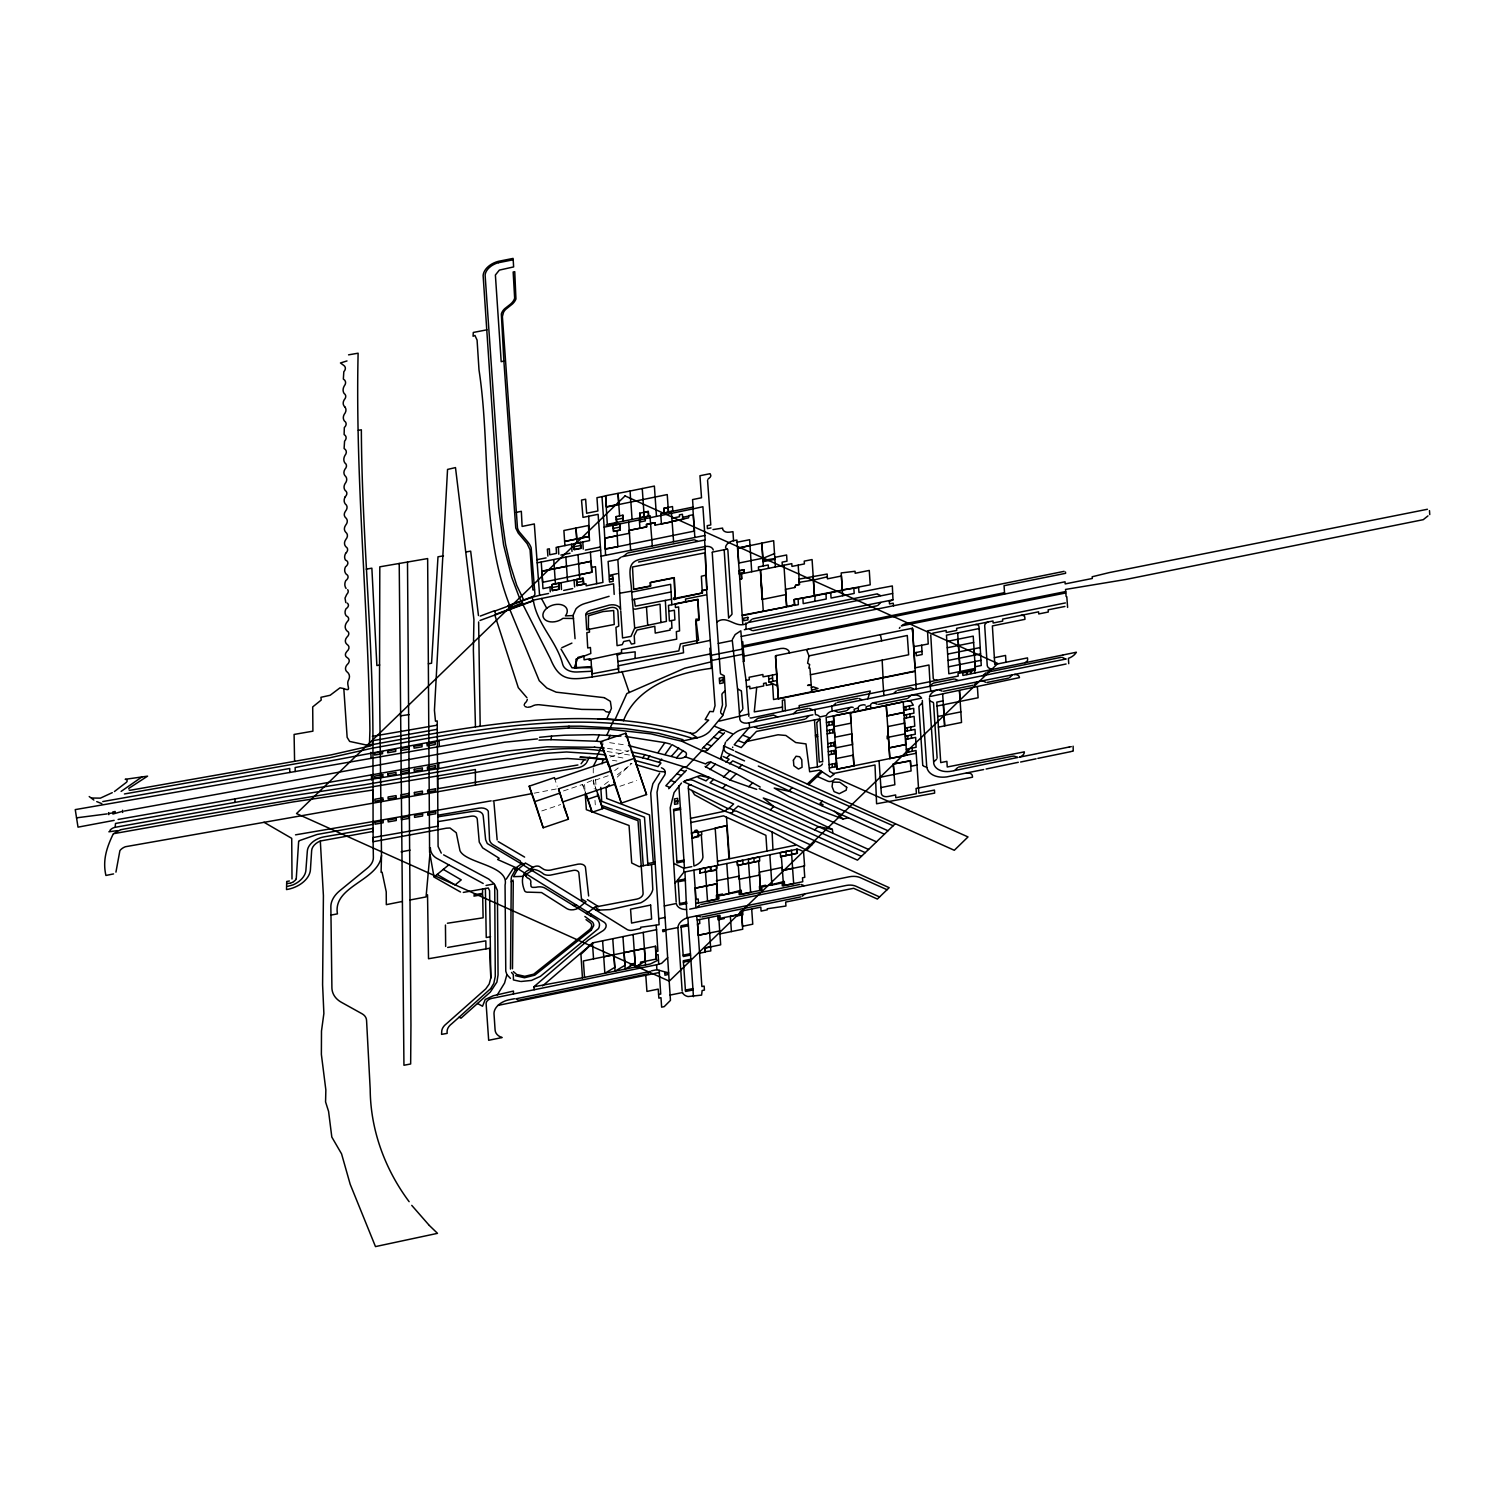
<?xml version="1.0" encoding="UTF-8"?>
<svg xmlns="http://www.w3.org/2000/svg" width="1505" height="1505" viewBox="0 0 1505 1505"><rect width="100%" height="100%" fill="white"/><g stroke="black" fill="none" stroke-linecap="round" stroke-linejoin="round"><path stroke-width="0.75" stroke-dasharray="5 3.75" d="M593.252 772.93L593.29 766.308M617.276 777.107L631.517 763.637M604.464 784.557L610.014 780.343M617.407 774.736L628.469 766.308M614.68 770.616L618.198 767.945M591.766 780.587L584.523 783.616L585.125 792.288M610.127 757.015L629.034 750.581M563.453 790.953L582.586 784.444L586.085 794.019M595.152 780.173L609.487 775.301M541.762 810.95L560.669 804.535M619.909 786.287L636.709 780.568M534.162 793.173L557.057 788.827M607.493 748.38L628.281 751.296M609.638 742.68L626.644 745.182M607.249 751.522L630.689 755.209M612.441 760.326L616.9 760.984M609.393 755.529L623.954 758.163M630.275 763.374L632.025 763.75M596.62 790.445L593.102 780.869L596.601 791.781M582.586 784.444L585.37 793.173M554.404 777.615L557.207 786.344M595.585 779.496L596.036 786.118M593.591 779.835L594.212 788.921M594.983 800.303L595.303 804.855"/><path stroke-width="1.5" d="M330.761 915.134L337.44 913.855C332.567 885.899 378.79 880.914 381.499 855.461L379.505 685.96L379.806 566.821L427.646 558.562L429.602 852.15L433.948 876.568M115.941 872.129L119.892 850.664A9.801 6.528 -17.7 0 1 125.404 846.732L475.392 785.121L475.411 769.507C357.381 789.937 238.9 807.489 121.134 829.631M463.314 892.427L488.297 888.006L489.577 890.678L490.799 978.024L489.181 984.063L485.795 988.86L444.671 1025.319A13.714 9.143 -17.7 0 0 441.699 1031.866L441.567 1034.368L447.136 1033.389L447.098 1031.264A13.094 8.729 -17.7 0 1 451.857 1023.663L459.1 1017.211L461 1018.189L490.329 992.058L496.895 982.107L498.061 974.995L497.384 890.414L494.712 884.507L495.277 976.35L493.791 983.442L490.724 988.503M633.699 589.226L650.555 585.934L650.329 582.623L674.221 577.939L674.974 596.977L673.638 599.291L702.327 592.97L702.289 590.562L706.767 589.772L705.017 546.541A8.39 5.587 -17.7 0 1 713.276 550.04M399.22 563.472L403.942 1065.258L410.658 1063.979L410.94 1025.018L407.498 562.042M604.107 697.643L556.154 692.168L546.861 688.048L539.241 680.712L508.239 605.65L532.826 596.582A3.725 2.483 -17.7 0 0 534.877 594.287A3.424 2.295 -17.7 0 0 534.915 593.854L531.171 547.82A41.651 27.767 -17.7 0 0 527.86 542.007L520.636 533.466A26.319 17.552 -17.7 0 1 517.475 527.86L502.388 316.558L503.517 312.344A12.774 8.522 -17.7 0 1 505.812 309.296L512.509 303.935A16.781 11.193 -17.7 0 0 515.933 298.987L514.748 271.69L513.167 272.01L514.654 298.159A15.069 10.046 -17.7 0 1 513.412 300.849A15.276 10.178 -17.7 0 1 510.214 304.367L504.627 308.751A14.523 9.67 -17.7 0 0 501.334 314.018L503.874 361.049L501.184 361.689L495.39 275.02L499.34 270.11L513.638 266.912L513.092 258.409L498.155 261.381A18.041 12.021 -17.7 0 0 483.124 275.528L498.682 507.862L503.573 544.885L511.662 577.186L519.244 597.297L550.36 658.644C559.239 680.429 568.946 680.505 592.236 676.93L591.521 667.562L576.434 667.806L575.926 659.228L590.807 653.49L590.43 647.489L587.74 647.978L586.837 632.664L589.509 632.119L589.339 629.278L586.705 629.805L585.802 614.341A5.625 3.744 -17.7 0 1 590.355 610.428L609.243 605.123A11.156 7.431 -17.7 0 1 620.606 609.525L619.477 588.361M731.091 916.244L740.554 914.193L740.328 911.296L760.796 907.12L761.079 911.089M796.841 849.272L796.822 853.354L780.587 856.684L780.305 852.639L797.086 849.215L799.964 849.911L803.557 851.68L804.592 865.939L782.431 870.454L783.484 885.655L782.318 885.899L782.111 882.946L771.933 885.034M108.755 814.638L108.623 812.587M510.477 969.107L511.267 881.874A26.093 17.402 -17.7 0 1 511.625 876.568L515.594 869.401M512.49 968.75L513.261 881.46M109.884 830.44L111.031 829.255A6.566 4.383 -17.7 0 1 115.17 827.317L115.509 823.461L318.176 787.755L438.67 768.566L438.745 762.828M292.008 878.976L291.725 838.341L263.977 822.257M746.969 741.438L778.01 734.779L785.873 735.475L795.712 742.529L805.984 743.903L809.652 771.764L819.604 770.109L830.233 777.088L834.146 774.172L829.895 771.463M129.185 790.087A1.938 1.298 -17.7 0 0 130.596 790.2L294.585 761.323L294.096 734.44L312.908 731.167L312.701 706.917L321.223 700.051L320.941 697.304L330.141 695.272L339.998 687.823L343.817 688.594L347.147 737.356L349.649 741.438L367.295 745.22L372.45 744.599C475.674 725.824 586.724 703.155 690.475 733.161A4.703 3.142 -17.7 0 0 696.664 731.675L708.667 720.143L705.149 719.559L709.833 711.432L713.276 711.696L715.044 705.676L706.541 589.772L702.289 590.562L702.402 592.97L677.175 597.88L674.372 599.611L673.375 598.689L674.974 596.977L674.296 577.619L652.982 581.833L650.329 582.623L650.574 586.198L633.699 589.471L632.514 566.971L705.224 552.805L705.977 572.333M370.813 744.843L370.757 745.859L331.345 754.833L294.585 761.323M705.187 867.934L707.557 901.119L717.64 899.049L716.568 883.849L695.272 888.176L695.874 907.91L689.704 909.17M756.714 687.352L754.268 711.884L782.468 707.124M725.542 547.387A8.202 5.474 -17.7 0 1 733.537 540.746L736.923 540.069L739.444 574.27L744.317 573.236L744.072 569.812L739.218 570.752L742.736 623.597M621.998 556.756L705.187 539.938L702.91 506.734L692.921 508.916L693.297 514.729L688.876 515.613L688.519 517.852L672.114 521.464L673.6 541.725M524.229 705.318L524.398 704.19M732.352 639.531L735.155 634.564L740.817 630.783L743.32 661.485M539.035 740.14L550.943 739.651L551.545 736.114L564.827 735.211L593.516 734.685L620.869 736.077M409.134 1201.686C384.96 1169.291 370.418 1129.935 370.192 1089.131L366.58 1020.691A16.386 10.93 -17.7 0 0 361.953 1013.712L341.485 1002.349A34.822 23.215 -17.7 0 1 331.909 988.202L330.855 906.367A28.67 19.114 -17.7 0 1 339.867 890.659L367.577 867.99A18.436 12.285 -17.7 0 0 373.372 857.681L373.108 841.728L446.439 828.183L449.995 827.995L456.278 832.754L459.966 850.682C465.854 863.588 509.687 865.281 505.059 885.034L505.774 971.177L506.903 974.6L504.551 983.066L497.346 994.805M358.359 430.298L361.351 429.79C361.84 530.663 372.337 631.197 372.92 732.051L373.108 841.728L373.089 837.533L437.936 826.17L437.917 821.636L471.328 816.162A6.152 4.101 -17.7 0 1 477.254 819.115L479.248 842.085L482.654 847.879L499.133 858.245L497.628 859.505L516.441 867.877L591.164 914.212L591.183 916.432L578.07 908.305A9.613 6.396 -17.7 0 1 566.934 908.663L541.555 892.559L528.575 892.164A4.459 2.972 -17.7 0 1 524.361 890.038C517.457 872.467 530.324 863.099 543.719 874.123A9.914 6.603 -17.7 0 0 550.567 875.101L573.273 870.398A5.644 3.763 -17.7 0 1 578.823 872.637L581.701 901.232L627.096 929.507A7.694 5.136 -17.7 0 0 633.492 930.034L640.641 928.529L640.603 927.268L659.115 924.71L650.724 793.003L652.869 783.729L659.641 773.269M720.989 757.241L725.561 742.116M602.075 763.769L603.11 759.592L605.763 759.348L589.452 757.41M635.091 658.061L635.166 651.834L621.452 653.49L617.257 655.183L618.574 668.784L591.804 673.864L591.108 660.131L588.737 659.811L621.546 652.737L621.509 649.614L676.704 639.155L676.347 631.63L679.564 630.915L678.605 606.948L675.425 607.512L675.275 603.825L698.057 599.291L698.753 619.157L695.893 619.157L698.565 640.283L680.448 643.877L678.793 650.894L617.84 661.523M568.457 728.063L568.984 726.2L580.742 726.181L625.572 728.646L658.099 733.198L683.063 739.689L681.746 741.213L650.781 733.857L606.346 728.89L568.664 728.063L531.133 730.659L75.25 809.615L78.015 827.148L114.173 820.357M296.259 878.657L298.648 841.408A2.107 1.411 -17.7 0 1 299.119 840.881L299.232 840.806M790.99 791.686L774.21 788.037L789.184 796.691L819.19 810.029L843.026 819.04L848.406 817.798L789.09 790.859M581.701 901.232L521.407 863.926L520.241 860.916L492.455 844.361A15.332 10.215 -17.7 0 1 489.464 837.89L488.278 811.157A10.065 6.716 -17.7 0 0 479.079 808.147L437.861 815.221M770.409 885.335L771.914 884.789L769.826 854.765M526.712 701.142L527.333 699.468M722.757 715.477L726.087 705.732L724.3 676.234M722.682 715.703L709.607 731.468A17.213 11.476 -17.7 0 1 697.398 737.732L681.746 741.213L789.015 790.821L792.326 787.548M623.484 720.782C636.615 685.81 678.793 672.227 712.241 668.239M597.786 719.127L606.722 718.92L611.406 708.441L610.353 701.349L604.333 697.68M606.816 735.155L613.833 719.954M606.722 718.92L615.093 719.465L626.851 693.542L684.643 668.239L710.943 661.899L709.852 648.166M506.263 879.165L513.468 868.159M550.943 739.651L596.394 741.231L599.329 734.835M596.187 758.125L597.824 754.532M115.17 827.317L285.141 796.822L365.264 784.632L543.399 753.516L566.52 751.973L598.068 754.043L602.771 743.903M608.49 738.823L610.165 735.287M720.594 711.79L722.494 704.942L721.911 694.313M832.472 705.958L867.802 698.847L870.266 691.021L799.155 705.563L799.306 707.783L751.503 717.923A2.784 1.862 -17.7 0 1 750.036 717.829M113.12 834.184C106.253 848.406 102.603 860.822 105.914 875.459L113.552 873.916M603.11 759.592L597.128 758.84L593.29 766.308M586.009 759.931L584.185 759.649L581.081 763.769M586.63 762.527L588.982 757.956L597.128 758.84M296.165 878.901L295.751 879.691A2.107 1.411 -17.7 0 1 295.375 880.18L293.663 881.61M524.982 863.55L517.156 870.135L513.544 876.663L523.289 876.361M899.369 628.3L900.009 627.322M658.099 752.425L664.89 742.642L670.327 744.034M665.041 754.457L671.945 744.599L685.659 752.293A5.644 3.763 -17.7 0 1 685.208 756.789L705.695 763.957A4.289 2.86 -17.7 0 1 710.83 762.076L736.359 773.777L760.194 787.04M632.683 755.642L642.729 757.824L644.93 754.701L685.753 767.4A3.085 2.069 -17.7 0 0 681.765 768.397L665.831 785.779L669.875 787.435L686.393 770.334M822.708 761.869L819.999 718.844L756.469 731.411L741.213 747.552L734.195 744.768L748.982 727.837L744.712 728.702A17.42 11.607 -17.7 0 0 733.368 734.195L714.593 726.257M642.729 757.824L647.451 759.028L649.859 755.924M647.451 759.028L658.908 762.32L661.654 759.047M490.574 988.691L459.1 1017.211M676.197 902.041L674.955 883.341L683.947 872.129L710.755 866.805L711.018 870.718L699.9 873.088L699.618 869.062L791.498 850.344L791.799 854.37M719.428 721.083L748.7 714.066M681.483 783.033L674.071 792.589L670.233 807.752L674.955 883.341M671.38 756.319L678.736 748.041M742.473 709.72L739.802 712.58M524.775 703.437L526.374 701.669M668.69 788.733L669.875 787.435M628.45 745.502L676.46 757.805L683.214 750.525M702.816 750.694A3.16 2.107 -17.7 0 0 707.369 750.111L723.999 733.33A3.104 2.069 -17.7 0 0 724.469 732.634M685.979 767.475L701.819 750.732M702.233 748.888A3.16 2.107 -17.7 0 1 702.891 747.91L719.428 731.355A3.104 2.069 -17.7 0 1 723.454 730.452L723.755 730.132M744.674 743.169L749.735 737.92M817.14 722.024L819.698 719.371M749.039 622.129L751.691 619.42M878.055 605.255L880.707 602.583M725.824 784.914L713.596 779.421L710.059 782.75L722.494 788.281L725.824 784.914L818.193 826.584L832.359 829.387L832.848 833.243L868.573 849.46M726.558 740.987L732.502 735.004M770.315 809.878L773.739 806.473L763.298 798.026L777.107 802.598L832.359 829.387M713.596 779.421L709.457 777.521L706.052 780.907L698.207 777.521M815.503 841.032L806.605 850.25L772.103 831.926L730.602 813.396C738.165 810.744 727.047 805.438 725.767 810.969L690.55 818.381L693.937 866.052A12.153 8.108 -17.7 0 0 702.948 857.116L701.311 834.729L691.961 838.116L691.51 832.923L698.188 831.494L698.602 836.705L691.98 838.097M955.148 770.052L957.613 767.606M729.022 617.313L731.618 614.755M705.093 766.478L729.944 779.985L736.302 773.739M723.435 777.05L729.85 770.786M709.89 769.582L715.439 764.183M729.944 779.985L748.738 786.664L752.65 782.845M821.956 805.664L823.047 804.629L820.093 803.331L822.407 801.111M591.296 930.109L593.685 925.669A9.914 6.603 -17.7 0 0 590.562 920.721L584.881 916.47M511.267 881.874L513.149 880.049M722.287 693.504L724.921 690.945M842.687 595.735L841.182 572.935L855.047 571.279L855.179 573.273L869.269 570.433L870.21 584.805L815.146 595.359L814.751 601.323M656.124 925.33L656.556 929.657L592.857 942.826L580.93 954.339L582.435 977.817L533.899 986.772L534.2 989.744M807.282 784.011L821.034 771.049M735.324 751.409L808.655 784.651L822.238 771.839M895.306 823.705L857.474 860.145L738.127 806.059L733.274 810.48M609.28 784.801L606.082 787.886L606.741 798.459L649.483 814.92L653.32 862.497L647.808 863.569L647.978 865.3L655.239 863.832M705.732 766.948L710.83 762.076M726.445 758.012L730.17 754.475L744.542 760.909M729.53 763.863L732.728 760.834L887.988 830.76M805.928 718.638L808.768 715.966M847.221 710.304L849.855 707.82M661.391 767.776A9.82 6.547 -17.7 0 1 663.555 776.749L658.644 784.481L657.027 792.232L667.656 957.632L661.56 963.388L656.594 964.761L491.796 998.398A6.039 4.026 -17.7 0 0 486.115 1003.741L488.673 1040.294L502.181 1037.528A16.329 10.892 -17.7 0 1 495.089 1029.947L493.997 1013.617A16.216 10.817 -17.7 0 1 508.709 999.884L514.465 998.737M974.393 684.606L976.914 682.235M737.751 548.14L773.664 540.709L774.83 558.524L762.96 560.424L762.828 558.374L774.529 553.595M725.956 762.207L729.154 759.216L723.096 756.507M624.029 556.041L626.851 553.407M908.061 698.113L910.77 695.592M919.31 705.732L922.057 703.174M648.091 973.472L650.311 971.402L515.858 998.831L518.134 999.941M738.673 768.02L741.965 764.973M728.834 808.43L733.631 803.99L683.345 781.678M894.026 693.128L896.34 690.983M833.563 705.337L835.952 703.136M697.078 907.402L699.392 905.276M932.554 683.627L930.165 685.829L928.98 665.003L915.021 667.863L912.444 628.243L775.489 655.747L778.367 698.922L915.247 671.343L912.463 628.225M834.523 811.176L843.063 819.021M1009.516 677.645L1012.225 675.162M722.494 788.281L814.638 829.913L818.269 826.602M708.065 479.136L710.379 477.029M379.712 665.003L376.871 665.549L371.867 568.175L366.242 569.153M1062.887 654.995L971.233 673.751L971.045 671.211L975.353 669.875L974.845 661.523M983.122 675.312L985.831 672.904M934.172 761.455L936.562 759.329M1427.982 515.876L1423.26 519.677L1125.627 579.5L1065.54 589.433L1066.123 596.507M793.53 713.577L796.484 711M533.899 986.772L588.493 939.891L603.486 930.391A8.372 5.587 -17.7 0 0 604.295 922.32L591.164 914.212M542.534 985.926L592.857 942.826M802.297 896.152L804.855 893.97M753.986 721.535L757.316 718.732M880.331 634.677L881.704 640.791M434.117 876.945L448.81 864.848M618.668 559.051L620.888 557.283M591.051 930.316L534.783 975.184L524.474 977.761L515.519 975.71M114.436 791.536L126.213 782.468A2.878 1.919 -17.7 0 0 127.078 780.455A2.878 1.919 -17.7 0 0 125.197 779.308L147.584 776.147L129.167 788.15A1.938 1.298 -17.7 0 0 128.734 788.695M586.48 913.686L595.002 907.139L599.423 910.186L596.149 910.262M121.115 791.404L141.922 776.937M942.657 694.012L944.651 725.88L938.424 727.122L940.738 762.584L946.89 761.361L947.247 766.986L1024.378 751.86A6.34 4.233 -17.7 0 1 1019.374 757.166L1037.378 753.591M582.435 977.817L635.392 967.019L645.269 961.168L643.275 932.404M633.116 934.492L635.392 967.019L640.678 964.047L640.547 962.128L645.288 961.168L645.589 964.931M684.135 781.245L699.524 775.752M299.57 840.58L317.085 834.485L372.995 824.364L372.977 821.561L491.138 800.848M292.233 882.438L293.325 881.836M530.926 868.536L533.015 867.388A5.192 3.462 -17.7 0 1 540.483 867.219L543.738 869.344A10.196 6.791 -17.7 0 0 552.824 869.533L578.089 864.152A7.694 5.136 -17.7 0 1 585.596 868.554L588.643 895.983M656.086 954.998L658.118 954.584L658.456 959.927L650.461 963.952L636.483 966.793M112.273 792.665L100.383 798.139L91.805 798.026M490.799 978.024L489.614 948.263L428.511 958.741L427.533 894.741M561.817 647.733L571.919 643.105M531.096 706.673L534.106 705.281M120.701 829.688L113.439 833.714L292.854 801.958L372.77 790.05L372.845 802.654M289.393 880.989L286.721 881.479L286.514 889.568A24.155 16.104 -17.7 0 0 310.425 869.702L311.648 850.588A13.112 8.748 -17.7 0 1 320.32 841.013L373.052 831.437L373.033 828.39L324.196 836.836A17.42 11.607 -17.7 0 0 307.34 850.983L305.891 870.341A20.449 13.639 -17.7 0 1 293.118 884.846L287.681 886.351M522.611 602.734L509.273 608.058L509.743 609.111M811.59 690.099L811.421 687.522L813.227 686.807L818.043 688.5L811.59 690.099L811.797 692.187L915.228 670.985M480.246 616.091L494.317 610.804L495.992 614.604L533.41 600.834C537.21 624.425 556.888 641.525 562.72 664.457A18.436 12.285 -17.7 0 0 576.942 672.001L591.804 671.249M494.468 611.181L531.829 597.335L533.41 600.834M508.239 605.65L509.555 605.161C480.528 530.475 490.893 447.7 479.004 369.929L477.085 340.111L474.94 335.446L473.059 336.255L473.304 332.454L486.924 329.821M495.841 614.228L533.24 600.476M480.02 620.455L495.992 614.604M290.728 883.021L291.782 882.645M596.394 741.231L600.514 741.645L625.817 733.198L646.548 794.546L621.339 803.106L613.626 781.17M558.524 788.865L568.401 819.209L543.192 827.769L529.196 786.193L554.404 777.615L555.025 779.289L607.343 761.511L615.037 784.18L562.701 801.958L558.524 788.865L610.842 771.087M602.715 741.871L600.514 741.645L609.732 766.722L634.941 758.163M529.196 786.193L534.839 801.582L560.048 793.022M586.085 794.019L587.966 799.155L598.501 795.581L602.677 808.674L592.161 812.249L585.37 793.173M346.997 360.937L340.469 362.968L343.366 365.113A7.487 4.985 -17.7 0 1 343.817 371.754L343.347 379.091A8.221 5.474 -17.7 0 1 344.212 386.032A13.959 9.312 -17.7 0 0 344.043 393.388A7.45 4.967 -17.7 0 1 344.194 399.822A11.024 7.337 -17.7 0 0 345.115 407.197M609.111 596.3L584.655 603.58A14.448 9.632 -17.7 0 0 575.945 608.904L573.179 615.112L575.061 638.703M710.304 653.941C670.948 661.749 631.761 670.985 592.236 676.93M632.382 599.761L671.08 591.954L670.647 584.335L631.686 592.123L634.696 628.036L630.99 636.389L622.562 637.951L620.756 610.898M585.784 614.548L610.165 607.644A7.299 4.854 -17.7 0 1 617.878 610.992L618.762 626.099L615.94 627.378L617.069 645.664L622.242 644.629L623.691 641.506L629.485 640.34L631.442 644.084L634.677 643.425L634.226 635.674L637.067 630.012L654.807 626.287L655.239 633.097L670.158 630.106L670.064 628.507L671.964 628.131L671.531 620.568L674.898 619.909L674.372 610.221L668.822 611.312L669.405 620.982L671.531 620.568M739.2 570.771L744.072 569.812L744.335 573.236L791.799 563.641L791.969 566.407L804.404 563.923L804.234 561.139L812.079 559.559L814.487 595.98L842.499 590.28M665.812 929.958L677.89 927.55A12.962 8.635 -17.7 0 1 687.127 917.805L846.374 885.429A14.354 9.557 -17.7 0 1 855.856 886.2L879.541 896.942M429.828 855.066L426.065 896.924L410.113 899.971M739.425 573.33L744.26 572.163M813.396 580.121L827.317 576.81L827.167 574.045L799.061 579.105L799.437 584.467L795.712 585.219L794.866 587.496L785.516 589.377L786.664 606.703L743 615.489M726.501 817.215L729.511 858.772L795.468 845.208M803.971 866.071L804.761 877.321L802.485 877.791L802.748 881.723L784.575 885.429L784.312 881.441L761.737 887.103L761.982 890.019L739.237 894.685L739.03 891.731L718.713 895.851L718.92 898.805L717.64 899.049L716.342 865.657M498.362 262.735L513.111 259.801M692.921 508.916L604.163 527.145L605.33 548.836L617.821 546.691L616.994 530.719M601.718 807.226L638.007 820.677L641.243 866.203L639.23 866.654L631.705 863.005L629.052 825.493L586.348 809.671L585.276 794.471M618.687 671.888L618.31 665.774L683.552 652.775L683.044 646.059L710.003 640.415M691.529 832.923L698.17 831.494L698.489 835.313M516.29 512.377L521.332 511.305L522.122 526.43L534.313 523.947L539.58 595.303L531.829 597.335M576.509 579.538L576.923 585.558L583.695 584.203L583.263 578.183L576.509 579.538L576.904 585.577L585.991 583.733L586.179 585.84L602.922 582.416L598.106 514.315L582.999 517.381L581.513 500.074L585.633 499.227L586.649 513.261L597.88 510.985L596.958 497.704L605.593 495.898L607.305 524.361L650.235 515.839L650.442 517.513M630.708 501.974L630.125 491.006L654.374 486.077L656.462 516.234M912.82 634.339L912.5 628.996M903.903 712.335L886.972 715.928L886.257 705.281L888.345 736.171L887.198 736.001L887.179 738.748L888.496 738.165L889.831 758.558L916.188 753.252M705.469 871.959L715.627 869.89M712.994 529.591L722.607 528.086A7.375 4.929 -17.7 0 0 722.663 528.913M634.696 628.036L666.414 621.396L665.361 600.401M853.975 765.782L836.931 769.224L833.488 716.004L921.624 698.17A10.855 7.243 -17.7 0 0 911.88 695.065L937.897 689.798A9.632 6.415 -17.7 0 0 929.582 696.608L1019.468 677.607A6.133 4.082 -17.7 0 0 1013.956 674.541L1066.086 664.006M698.245 832.34L727.103 825.568M744.335 629.692L892.992 599.818L892.333 585.953L879.522 588.342M1020.616 762.019L1036.08 758.802M1064.11 571.354L741.288 636.446M743.903 656.18L780.775 648.486A9.086 6.058 -17.7 0 1 789.504 652.925M810.461 674.748L809.916 668.201L808.825 668.126L809.652 664.514L807.621 663.216L808.994 655.879L907.289 635.486L908.644 654.769L810.461 674.748L811.176 684.719L807.602 685.396L811.27 685.283L811.421 687.522M124.351 811.045L504.401 742.228L537.454 738.899M777.502 685.904L769.149 682.122L777.144 680.486M757.974 718.318L773.231 715.157M954.17 770.654L1017.813 757.448M986.114 769.017L1018.302 762.301M682.48 992.472L682.499 992.548A11.833 7.882 -17.7 0 0 688.03 996.555L701.593 995.106L702.139 990.535L704.415 990.083L704.152 986.095L701.876 986.546L697.266 920.025L719.992 915.397L720.18 918.351L736.585 915.021L736.641 916.056L742.887 914.777L742.623 910.807M651.477 970.838L656.895 969.709L668.634 972.907L670.459 1000.374L664.213 1006.638L661.636 1007.165L660.977 997.702L658.87 998.135L658.212 989.124L646.924 991.419L645.795 975.278M618.781 504.25L606.421 506.809L605.593 495.747L630.125 491.006M537.21 562.832L600.627 550.115M601.059 556.21L704.886 535.479M579.726 578.898L579.444 574.76L591.822 572.201L591.07 561.139M617.332 573.668L609.092 575.361L608.114 561.478L617.859 559.521L619.533 587.345M720.425 673.488L716.794 622.111C727.874 613.758 736.133 630.614 748.23 622.543L892.578 593.478M748.869 716.361L746.047 680.448L749.321 679.771L749.114 677.269L762.885 674.503L763.054 676.798L768.547 675.858L768.942 682.16M768.547 675.858L776.712 674.202M768.754 679L772.573 678.209M975.353 669.875L958.027 673.469L958.196 676.065L799.306 707.783M717.509 861.236L728.984 858.885L726.764 825.643L715.176 828.032L717.791 865.375M701.988 916.997L800.886 896.867M606.459 507.053L667.242 494.562L668.446 511.926L672.81 510.966L672.49 506.564L663.893 508.314L664.194 512.979L668.465 512.095L668.107 507.448L663.893 508.295L664.213 512.979L660.714 513.694L661.429 523.909L672.133 521.765L671.475 513.167M648.599 516.14L648.298 511.455L643.858 512.377L644.196 517.024L648.599 516.14L648.279 511.455L639.681 513.205L640.001 517.87L644.178 516.667L642.259 488.523M588.775 516.196L589.245 536.438L564.638 541.461L563.886 530.494L588.493 525.508L589.001 536.476L564.638 541.461L564.921 545.619M570.019 553.219L560.895 555.082M585.37 550.077L600.439 546.992M583.695 584.203L582.905 578.24L551.996 584.561L552.147 586.743L542.966 588.606L541.875 571.166L566.501 566.313L565.88 557.189M579.444 574.76L578.654 563.829L591.07 561.29L541.894 571.317L542.665 582.284L591.879 572.201L590.393 552.184M591.822 567.404L595.472 566.651L596.695 583.677M576.697 582.567L583.489 581.175M612.968 578.221L609.28 578.974L609.073 576.453L612.761 575.7L613.193 581.306L609.506 582.04L609.318 579.5L613.005 578.748M563.679 590.43L572.69 588.587M739.444 574.27L741.363 573.875L741.702 578.71L739.707 579.124L741.683 578.729L741.382 573.857M743.075 645.833L1004.512 592.65L1004.061 585.69L1065.596 573.311L1065.502 572.032M743.188 647.206L1065.051 581.795L1065.183 583.902L1092.291 578.484L1092.197 576.754L1109.26 572.596L1427.417 509.273M974.845 624.631L956.634 628.356L956.71 630.426L946.269 632.495L946.137 630.482L932.686 633.191M1064.919 606.459L1048.157 609.826L1048.308 612.008L1038.751 613.946L1038.582 611.82L1002.612 619.119L1002.669 621.095L993.131 623.014L992.999 620.982L975.296 624.575A4.064 2.709 -17.7 0 1 979.003 626.757L981.26 665.511L975.184 666.734M979.097 628.563L946.476 635.166L948.827 673.789L975.278 668.389L973.227 636.145L946.89 641.45M746.518 686.901L749.772 686.242L749.885 688.726L763.712 685.941L763.543 683.477L766.158 682.931L766.346 685.396L772.629 684.117L773.532 699.543L811.741 691.754M1063.245 654.938L1076.376 652.229A12.492 8.334 -17.7 0 1 1068.399 658.362L1068.738 663.667M739.425 713.502L739.839 719.428A8.409 5.606 -17.7 0 0 749.227 722.739L777.765 716.982M833.168 773.551L875.007 764.991L876.587 803.764L934.643 793.116L934.455 790.069L918.859 793.154L916.018 750.525L906.499 752.425M880.199 777.276L911.089 770.974L910.412 760.928L893.274 764.032L894.854 784.745L880.933 787.585M1037.98 753.403L1068.889 747.063M1037.867 758.388L1070.036 751.804M683.928 860.089L684.023 861.462L676.987 862.911L676.893 861.518L683.928 860.089L678.849 785.666M737.262 861.387L737.544 865.413L748.625 863.155L748.361 859.129L759.442 856.872L759.705 860.916L737.525 865.431L737.262 861.406L742.812 860.258L743.075 864.284M716.399 880.782L739.068 876.173L738.297 865.281M781.358 856.495L782.431 870.454L792.589 868.385L793.662 883.586L783.484 885.655M699.524 919.574L699.787 923.543L697.53 924.014L698.358 935.263L709.664 932.968L708.629 917.711M584.523 977.385L583.376 960.961L644.422 948.507L645.288 961.3L656.368 959.024L655.503 946.25L624.086 952.646L624.951 965.307L615.112 971.158L613.889 954.734L614.774 967.376L604.86 973.265L603.731 956.804L613.889 954.734L612.761 938.706M719.917 933.89L742.736 929.243L741.476 911.052L742.529 926.29L752.763 924.183L751.691 908.982M519.582 1000.073L646.924 974.055M659.152 970.311L659.303 972.512L497.986 1005.396M670.101 995.068L682.499 992.548M605.988 525.151L616.636 523.176L616.203 516.572L622.92 515.199L623.333 521.182L622.92 515.199M616.617 522.555L616.429 519.545L623.145 518.19M664.213 512.979L693.071 507.11L692.563 499.585L701.518 497.76L699.957 475.731L710.04 473.699M573.744 543.813L580.46 542.44L580.874 548.441L574.158 549.758L573.744 543.813L574.139 549.419L580.874 548.121L580.46 542.44M546.108 557.885L536.946 559.71M534.482 589.659L532.883 589.979L530.061 549.852L527.145 543.662L518.209 533.052L515.745 528.01L503.874 361.049M539.58 595.303L548.554 593.478M533.146 600.175L613.57 583.808L614.191 594.4M879.089 588.417L858.96 592.462L858.584 587.533L843.045 589.753M813.152 576.264L814.412 595.773L794.207 599.554L794.546 604.352L792.514 605.725L742.172 615.206M788.752 606.477L794.546 604.352L794.207 599.554L814.412 596.036M718.299 643.444L732.314 640.584L737.488 688.575M1065.371 602.941L927.532 630.858L928.228 643.971L921.643 645.25L922.17 654.525L916.263 655.729L916.037 652.512M893.048 693.711L982.125 675.801M867.802 698.847L892.164 693.88M938.424 727.122L937.051 706.033L978.099 697.756L977.403 686.901M826.979 730.64L834.316 729.154L833.469 715.91M916.959 765.029L910.77 766.29L910.375 760.665L893.293 764.013L894.102 774.435M690.833 822.52L723.548 815.861L765.913 835.331L766.948 851.115M641.224 866.146L647.921 864.792M748.625 863.155L758.652 861.123L760.495 890.339L759.404 872.166L782.13 867.426L782.412 870.473M780.587 856.665L797.368 853.241L797.086 849.215M698.471 902.944L698.188 898.955L695.912 899.426L695.159 888.176L716.587 883.83M759.498 875.12L739.369 879.202L740.441 894.403M664.269 905.954L676.291 903.508A13.319 8.88 -17.7 0 0 686.562 909.528L684.963 871.922M696.175 903.414L716.662 899.238L716.399 895.268L722.588 894.008L722.663 895.042L741.25 890.207L741.532 894.177L750.638 892.333L749.565 877.133M700.784 904.58L799.813 884.451M696.514 907.741L804.742 885.749M805.457 885.655L849.102 876.813A16.405 10.93 -17.7 0 1 860.446 877.697L887.047 889.718M688.274 924.333L681.013 925.801L683.27 956.522L690.532 955.054L687.841 917.617M681.125 927.193L688.368 925.726M718.939 919.668L724.225 918.577L724.168 917.542M762 910.901L767.305 909.81L767.23 908.775L785.93 906.029L785.666 902.059L853.636 888.289L877.359 899.049L889.173 887.687L806.605 850.25M698.358 935.263L719.71 930.937M683.176 955.148L690.419 953.681M699.599 953.192L705.262 952.044L704.98 948L710.567 946.852L709.664 932.968M671.87 518.266L679.489 516.723L679.376 514.879L682.423 514.259L682.781 519.319L672.114 521.464M573.913 546.804L580.648 545.45M605.33 548.761L605.537 555.289M710.981 527.916L707.444 528.612L707.218 525.678L710.774 524.944L707.557 480.264M712.279 552.128L727.442 549.062L726.144 548.366M558.919 586.198L559.126 589.226L552.391 590.581L552.184 587.571L558.919 586.198L558.731 583.188L551.996 584.542L552.41 590.581L559.126 589.226L558.731 583.188M763.054 561.685L774.887 559.314M706.334 594.832L685.509 599.028L685.678 601.981M763.298 611.331L760.439 569.962L762.019 599.479L785.836 594.607L786.626 605.988L787.736 605.781M752.745 618.894L876.738 593.967M753.102 630.689L877.058 605.781M913.629 646.642L921.643 645.25M914.043 652.925L921.963 651.326M947.285 647.752L973.622 642.466M947.699 654.092L980.207 647.564M948.112 660.45L980.583 653.923M948.526 666.809L980.959 660.3M994.372 657.704L1005.547 655.446L1005.98 662.238M797.311 710.529L808.053 708.366M837.307 702.459L857.587 698.376M897.714 690.306L910.412 687.747M933.345 683.12L954.076 678.943M987.167 672.246L1061.213 657.309M778.348 716.869L832.19 706.014M812.907 714.819L749.565 727.724L749.227 722.739M832.604 710.981L850.72 707.331M938.142 689.76L981.975 680.9M758.877 728.439L804.893 719.164M838.868 712.317L846.186 710.83M854.332 711.677L854.163 709.194L858.245 707.914M866.24 709.288L866.09 706.804L870.567 705.356M878.563 704.359L907.026 698.621M943.485 691.265L973.001 685.302M987.242 682.423L1008.501 678.134M826.471 722.588L833.808 721.121M943.071 700.86L936.787 702.12L937.051 706.033M826.678 725.843L834.015 724.357M886.972 715.928L903.941 712.523L903.245 701.876L850.419 712.994L853.956 765.8L853.241 755.134L836.253 758.539M834.146 726.576L851.096 723.153L850.363 712.486L826.151 717.396L829.481 770.805M904.11 715.138L913.911 713.163L913.704 708.328L903.809 710.322L903.602 707.087L913.309 705.13L910.901 701.349L907.778 701.104M904.975 733.894L904.317 718.337L914.081 716.38L914.777 726.2L904.938 728.175M827.167 733.876L834.541 732.389L834.842 737.224L851.811 733.819L852.526 744.486L835.557 747.891L835.162 742.191L827.788 743.677M960.867 711.884L937.728 716.531M904.637 723.171L887.687 726.595L889.831 758.558M827.995 746.913L835.388 745.427M905.145 731.355L914.984 729.379L915.303 734.233L905.464 736.208L906.668 755.153L836.912 769.224L835.689 750.205L828.296 751.691M888.402 737.243L905.276 733.857L903.941 712.523M905.653 739.407L915.661 737.394L916.093 747.289L906.292 749.264M828.502 754.927L835.896 753.422M905.972 744.505L889.098 747.91L905.596 744.561L905.276 733.857L905.464 736.208M829.105 764.728L836.535 763.223M829.311 767.964L836.742 766.459M958.685 767.061L1013.298 756.074M1069.34 747.026L1071.259 746.649M953.719 770.786L951.781 771.162A18.229 12.153 -17.7 0 1 933.608 762.621M1070.601 751.597L1072.388 751.24M926.967 767.776A21.521 14.335 -17.7 0 0 946.607 776.919L983.668 769.544M655.86 951.649L657.911 951.235L656.556 929.657M710.548 946.871L710.812 950.934L705.243 951.706L704.961 948.018L720.669 944.82L718.656 915.68M658.588 994.485L660.733 994.053L659.303 972.512M613.156 525.433L619.872 524.079L620.229 530.08L613.532 531.416L613.156 525.433L613.551 531.397L620.229 530.08L619.872 524.079M688.726 516.065L683.496 517.118L683.627 519.093M629.165 530.381L646.623 526.882L646.492 524.417L654.976 522.743L655.145 525.151L672.133 521.765M694.859 537.473L693.278 514.729L694.407 531.077L605.349 549.193L604.671 538.226L617.257 535.705M604.671 538.207L629.504 533.259L629.146 530.4L646.642 526.882L646.473 524.436L654.957 522.743L655.127 525.17M627.848 552.937L693.692 539.825M638.534 562.023L704.904 548.968M737.111 542.214L749.641 539.731L749.998 545.468L737.751 548.272L738.805 563.058L762.847 558.205L761.831 543.098L763.336 565.936M710.83 660.639L743.733 654.092M1065.672 591.559L907.854 623.164A8.691 5.794 -17.7 0 0 901.42 625.873L1065.747 592.951M982.313 675.764L1066.161 659.002M982.144 680.862L1013.091 674.692M873.446 702.76L911.353 695.216M815.428 735.268L817.554 734.854M809.784 768.208L817.422 766.948L815.541 736.904L817.648 736.491L816.801 722.795M821.749 761.605L819.266 762.113L817.648 736.491M676.893 861.518L673.676 810.744L680.693 809.351M401.948 901.533L386.315 904.656L386.239 891.844L382.101 872.223L381.104 872.354L381.499 855.461M690.851 959.212L683.326 960.717L685.509 991.475L693.034 989.97L690.532 955.054M683.42 962.109L690.945 960.604M685.415 990.083L692.94 988.597M710.435 655.446L743.32 648.918M295.225 771.519L295.149 767.531L462.374 736.039L516.065 729.097L568.984 726.2M680.617 807.978L673.582 809.37L673.676 810.744M653.32 862.497L655.145 862.139M673.713 863.381L683.721 868.235L691.811 866.635M658.757 918.708L665.003 917.467M704.773 546.597L640.133 559.409C625.102 562.513 631.028 575.982 631.686 592.123M613.344 528.387L620.079 527.089M671.08 591.954L671.493 599.235L635.261 606.158L634.263 599.216M589.922 658.72L584.091 659.83L583.94 655.785L578.033 657.346L574.27 667.731L591.446 666.64M492.963 801.017L531.867 793.624M401.082 851.849L410 850.137M486.059 885.448L494.242 883.886L488.711 879.033L443.618 854.859M685.396 878.976L678.097 880.369L679.639 904.919L686.938 903.527M678.191 881.761L685.49 880.369M679.545 903.527L686.844 902.135M118.105 819.454L506.828 751.089L547.124 746.8L594.945 747.289M677.777 801.525L674.541 802.109L674.597 804.366L677.833 803.783L677.683 798.346L674.447 798.948L674.522 801.206L677.739 800.604M429.546 847.917L430.392 847.767A24.532 16.348 -17.7 0 0 438.011 858.998L483.199 883.491M447.7 947.454L485.833 940.851L485.983 948.808M438.67 768.566C492.775 758.915 548.497 742.304 604.069 751.145M295.526 834.842L372.977 821.561M115.208 812.625L115.17 811.496L112.819 811.948L112.894 814.036L122.658 811.289M473.943 896.133L482.654 894.572L483.105 917.805L447.399 923.242M437.278 729.323L372.412 740.742L372.45 744.599M102.773 801.563L289.731 768.491L289.788 772.498M473.925 894.835L482.597 893.312L482.541 889.041M619.458 593.271L631.63 591.164M437.616 778.913L550.322 759.63L567.441 758.482L584.185 759.649M348.558 354.841L358.115 353.205C355.199 479.173 368.161 604.671 369.91 730.452L369.44 745.05M443.467 555.853L437.993 556.794L431.559 663.235L428.398 663.761M465.76 551.996L470.67 551.15L478.458 615.526M437.24 725.165L372.393 736.34M490.574 936.768L486.247 937.502L485.4 888.514M577.92 764.973L437.673 788.676L437.598 776.11M475.392 785.121L577.92 767.776A10.084 6.716 -17.7 0 0 586.047 763.336M108.774 813.565L112.856 812.888M817.422 766.948L817.798 766.892A5.098 3.386 -17.7 0 0 822.445 763.938M573.179 615.583L565.447 615.884A12.51 8.334 -17.7 0 0 556.718 604.37A12.51 8.334 -17.7 0 0 543.38 617.52A12.51 8.334 -17.7 0 0 562.945 618.348L573.518 618.48M437.88 816.801L473.868 811.214A9.839 6.547 -17.7 0 1 483.218 815.898L485.626 839.696L487.281 843.534L521.407 863.926M400.217 715.91L409.115 714.593M527.86 707.256L530.249 706.917M124.426 793.963L329.67 757.805L372.469 748.136C475.674 730.038 587.834 705.619 691.209 737.958M641.243 866.203L643.105 893.274A6.547 4.364 -17.7 0 1 637.142 899.031L595.115 907.064M108.849 831.795L117.522 830.61M799.306 582.322L813.396 580.008M286.665 883.567L289.938 883.19M76.548 817.836L107.194 813.885M533.015 869.946L526.468 874.085L525.772 875.929L523.627 874.367M693.41 996.705L693.034 989.97M535.046 705.017L538.169 704.679M539.524 737.318L551.545 736.114M525.565 875.778L527.314 877.866A8.315 5.531 -17.7 0 1 530.663 883.435L531.002 885.147A3.142 2.088 -17.7 0 0 533.842 887.367L535.742 887.31A11.363 7.581 -17.7 0 1 545.562 888.439L573.367 905.483L576.697 905.163M937.051 680.316L937.088 680.316A4.778 3.179 -17.7 0 1 933.25 678.454L930.767 634.978M599.235 910.074L610.165 909.603L640.791 902.793A22.011 14.674 -17.7 0 0 652.794 889.53L651.533 864.585M576.434 667.806L571.975 667.806L561.026 649.125M692.394 738.184L697.398 737.732L690.475 733.161M699.994 775.696L709.457 777.521M603.11 709.683L581.664 709.382L538.941 704.716M733.104 811.007L736.434 811.12L811.59 845.377M521.125 981.486L531.453 980.432L540.427 976.331L598.52 928.585A13.884 9.256 -17.7 0 0 595.585 918.84L591.183 916.093M665.304 771.877L659.152 771.482L635.844 764.615M520.429 981.448L513.431 979.943L513.318 974.318A18.53 12.36 -17.7 0 1 512.904 973.98L512.471 973.547A17.458 11.626 -17.7 0 1 511.926 972.945L511.55 972.456M594.268 747.232L604.239 748.041M615.093 719.465L623.766 720.237M625.327 736.453L664.89 742.642M588.982 757.956L579.952 757.184L590.129 757.466M598.068 754.043L605.838 755.021M609.675 712.335L605.875 711.696M343.817 688.594C352.923 692.375 345.435 684.982 348.596 679.903A12.397 8.259 -17.7 0 0 347.034 671.87L346.225 671.023A9.538 6.359 -17.7 0 1 346.978 664.815L347.166 664.664A7.28 4.854 -17.7 0 0 347.335 657.685A6.923 4.609 -17.7 0 1 345.774 653.057L346.884 651.458A7.299 4.872 -17.7 0 0 347.034 644.422A9.312 6.208 -17.7 0 1 346.808 637.255L347.222 636.841A6.509 4.346 -17.7 0 0 348.295 631.95L346.714 630.67A12.51 8.334 -17.7 0 1 346.507 622.675L348.407 620.286A6.49 4.327 -17.7 0 0 346.244 615.884A13.056 8.691 -17.7 0 1 346.018 608.735A5.249 3.499 -17.7 0 0 347.674 603.486L347.147 603.091M631.404 751.86L644.93 754.701M634.301 760.251L658.005 766.628L660.977 763.016L659.021 762.358M477.499 1003.496L482.522 1006.243L485.212 999.508L493.301 995.746L513.468 991.061L513.487 993.977M101.851 803.632L96.753 801.619M758.313 766.064L893.142 825.775M748.738 786.664L756.676 789.373M601.53 805.382L639.945 819.623L643.256 865.732M923.318 766.026L926.403 767.193M1014.295 756.131L1017.436 757.354M743.526 735.437L749.415 737.789L744.448 743.075L738.466 740.705M680.561 769.77L685.132 771.614M801.3 884.507L804.122 885.655M524.944 706.428L526.694 707.143M676.686 773.645L681.389 775.545M670.383 780.286L674.955 782.167M713.596 737.13L718.299 739.087M809.427 708.46L812.305 709.664M718.807 731.957L723.454 733.913M1065.502 658.983L1062.304 657.403M706.767 743.978L711.508 745.972M686.186 767.588L708.949 777.332M697.906 915.755L700.559 916.921M930.109 701.01L933.025 702.289M911.278 687.86L913.61 688.876M884.413 834.203L848.406 817.798M814.638 829.913L865.262 852.639M858.998 698.489L861.669 699.675M817.347 776.448L827.656 781.076A4.609 3.066 -17.7 0 0 833.431 780.418L835.106 778.8L838.736 779.176L968.016 836.931L954.302 850.287L808.655 784.651M730.17 754.475L727.874 753.441A13.319 8.88 -17.7 0 1 723.623 746.085M759.235 788.695L876.474 841.841M723.679 745.897L733.65 750.412M754.795 726.971L757.88 728.382M818.475 826.64L832.848 833.243M861.406 856.364L693.391 780.474A9.049 6.02 -17.7 0 0 684.982 780.85M730.734 813.264L723.642 810.706L694.558 794.772L691.924 790.464M955.167 679.112L957.895 680.392M517.156 870.135L514.465 868.874L521.464 863.945L523.345 865.112M939.44 689.911L942.055 691.134M983.047 680.994L985.831 682.311M834.823 710.774L837.796 712.222M694.746 539.938L697.68 541.386M737.977 689.196L740.949 690.644M773.871 715.195L777.238 716.85M703.475 747.402L707.914 749.603M688.406 788.714L728.157 808.712M874.405 702.891L877.095 704.227M720.895 674.108L723.849 675.595M521.765 862.911L524.398 864.265M877.528 594.042L880.463 595.566M517.118 974.582L524.793 976.312L533.692 974.168L589.659 929.544A7.864 5.249 -17.7 0 0 590.712 923.054L586.009 919.63M516.347 974.168L513.393 971.628M749.396 628.996L752.18 630.557M434.418 877.264L460.511 891.995M603.994 709.927L605.066 710.868M525.283 862.967L533.015 867.388M498.211 841.577L524.624 857.098M443.298 869.382L461.245 879.879L455.112 884.921L437.184 874.443M573.367 905.483L578.07 908.305L586.085 901.683L582.172 899.294M93.856 800.058L89.209 796.54M587.383 899.633L598.463 906.612M510.44 978.401L506.997 974.751M526.938 697.718L518.303 687.691L494.806 615.018M441.266 853.128L438.087 846.431L437.203 720.914L435.472 721.196L434.437 710.304L447.549 469.428L455.488 467.585L473.925 619.458L473.379 650.066L475.467 726.764M429.377 1225.503L437.504 1233.348L375.479 1246.591L350.195 1184.284L341.56 1153.846L331.815 1137.065L328.579 1111.405L325.569 1101.905L325.851 1089.94L321.374 1054.441L321.487 1031.057L323.876 1013.486L322.597 984.703L323.406 895.607L320.32 841.013M429.188 1225.315L411.749 1205.373M720.65 712.749L722.532 714.8M523.665 599.949L516.761 585.407L510.176 564.525L505.567 544.359L501.936 518.661L485.118 275.189A16.179 10.78 -17.7 0 1 485.814 272.386A16.028 10.685 -17.7 0 1 488.975 267.909L490.95 266.253A16.028 10.685 -17.7 0 1 494.468 264.184A16.179 10.78 -17.7 0 1 498.512 262.604M721.027 757.749L722.701 760.025M715.138 865.921L716.38 865.827C719.559 870.887 707.914 873.464 710.755 866.805M541.461 598.482L546.748 608.321M345.793 602.564L345.021 598.087L346.733 594.381A6.114 4.082 -17.7 0 0 347.693 589.697M710.473 474.451L710.906 476.107M743.376 661.617L746.047 680.448M631.122 749.866L633.925 757.523M646.548 794.546L634.621 759.442M608.716 766.083L600.589 741.777M596.62 790.445L598.501 795.581M597.297 793.963L602.677 808.674M563.585 806.003L568.401 819.209M621.979 671.418L629.222 692.507M625.817 733.198L630.463 747.778M609.732 766.722L621.339 803.106M587.966 799.155L592.161 812.249M534.839 801.582L543.192 827.769M808.994 655.879L806.699 650.122L808.486 649.107M696.458 915.736L697.248 920.044M893.575 605.857L893.218 603.185L889.511 603.919L889.342 601.36L892.992 599.818M943.522 704.735L944.651 725.861L961.526 722.475L959.475 690.532L960.171 701.386M493.941 802.184L497.158 839.978M574.026 580.046L574.665 586.95M647.808 863.569L644.479 817.159L601.699 801.337L600.777 787.36M814.995 709.495L815.484 714.649A6.961 4.647 -17.7 0 1 819.679 716.982L826.358 715.552A6.961 4.647 -17.7 0 1 832.152 711.075L831.719 706.108M930.259 686.167L930.73 691.247M697.078 831.738L696.928 830.083L694.896 830.515L695.047 832.171M693.071 507.11L693.241 508.841M655.992 959.099L655.484 946.269M617.106 653.603L617.257 655.183M701.518 831.644L701.782 834.617M741.419 691.265L742.868 708.742M604.163 527.145L602 496.669M742.736 641.582L744.298 661.278M710.943 661.899L711.432 668.164M1066.8 596.695L1067.609 607.418M737.563 688.801L739.425 713.238M616.203 516.591L616.429 519.545M547.895 556.116L547.369 549.193L549.344 548.779L549.758 554.781L556.53 553.37L556.116 547.406L589.546 540.596L589.245 536.438M974.694 670.459L974.883 673.017M776.542 655.54L775.527 656.425L778.367 698.583M882.645 677.908L883.886 695.555M688.274 786.814L690.55 818.381M566.501 566.313L567.573 581.382M652.305 545.958L650.085 517.588M682.141 990.948L677.89 927.55M639.343 519.902L639.945 528.236M630.614 550.284L628.657 522.197M618.818 504.382L618.047 493.471L619.59 515.876M576.772 538.978L576.001 528.048L577.036 543.136M602.602 940.794L603.731 956.804M571.505 544.264L572.013 551.394M541.236 562.005L541.875 571.166M879.052 760.74L881.328 793.38A6.547 4.364 -17.7 0 0 888.044 796.521L895.625 794.941L895.795 797.744L916.432 793.643L916.056 788.47L972.493 777.201L972.437 776.166A6.359 4.233 -17.7 0 0 966.417 773.006M791.649 854.407L792.608 868.385M785.911 851.473L786.174 855.517M759.724 890.49L759.442 886.501L765.65 885.241L765.725 886.276M753.892 858L754.174 862.026M748.606 863.174L749.565 877.133M726.783 863.531L728.89 893.763M717.716 915.868L717.998 919.856M696.984 643.275L695.686 620.888L699.073 620.192L697.85 599.573L668.465 605.386L668.822 611.312M693.918 870.21L695.159 888.176M686.562 909.528L687.127 917.805M646.454 606.929L647.733 625.271M630.877 501.936L632.081 519.451M630.501 966.135L630.369 964.216L635.11 963.238L625.215 969.051L622.938 936.599M578.033 554.705L578.673 563.829M592.462 943.202L593.553 958.873M553.746 559.653L555.439 583.865M1429.487 510.628L1429.75 514.597M922.377 702.703L926.779 767.437M730.377 916.282L731.411 931.576M639.681 513.205L640.001 517.87M658.456 959.927L658.739 964.159M634.263 950.558L635.373 966.944M933.683 762.113L929.432 698.094M916.169 689.027L915.247 671.343M906.367 714.687L906.574 717.885M907.195 727.724L907.421 730.903M832.133 721.459L832.34 724.695M832.152 764.107L832.359 767.343M761.116 579.801L762.395 599.31M749.998 545.487L751.71 571.731M724.168 549.72L728.646 618.141M712.241 552.467L716.794 622.111M704.603 540.163L705.017 546.541M699.637 869.043L699.9 873.088M561.102 582.698L561.459 589.509M1004.512 592.65L1004.588 594.042M958.064 639.192L960.115 671.437L957.669 632.871M933.533 702.948L937.126 758.181M922.32 700.389L922.452 702.346M918.915 706.56L922.753 765.349M909.396 705.92L909.603 709.156M911.296 735.042L911.503 738.221M905.841 706.635L906.066 709.871M907.722 735.757L907.929 738.955M908.568 748.813L908.757 751.973M870.605 705.883L870.755 708.385M858.264 708.366L858.433 710.868M842.33 590.205L841.408 576.02L827.449 578.842L827.317 576.81M832.641 729.492L832.848 732.728M833.488 742.529L833.695 745.765M833.996 750.543L834.203 753.779M834.842 763.562L835.049 766.798M830.779 743.075L830.986 746.311M831.306 751.089L831.513 754.306M828.916 722.099L829.123 725.354M829.443 730.151L829.65 733.368M798.196 565.165L799.437 584.467L795.731 585.2L794.866 587.496M783.955 565.222L785.855 594.588M782.318 565.56L782.111 562.155L787.002 561.177L786.607 554.988L774.774 557.377L775.395 566.952M768.453 568.344L768.227 564.958L758.426 566.934L758.652 570.32M727.856 549.777L732.013 614.04M667.656 957.632L668.634 972.907M656.594 964.761L656.895 969.709M853.862 588.493L854.182 593.44L831.061 598.049L830.76 593.139M814.468 719.729L815.541 736.904M684.023 861.462L684.436 868.084M645.175 518.642L645.325 520.88L640.453 521.859L640.321 519.695M582.792 541.969L583.244 549.08M549.983 587.176L550.284 591.86M974.055 648.787L974.431 655.145M772.385 675.087L772.761 681.389M733.537 540.746L732.973 531.698L729.379 532.187A7.375 4.929 -17.7 0 1 722.908 529.704M671.493 599.235L671.813 604.728M785.365 710.68L784.745 699.787L782.374 700.277L782.544 711.282M558.355 546.955L558.769 554.197M702.289 592.481L701.368 576.246L706.202 575.098L706.71 586.781M683.721 868.235L683.947 872.129M909.923 713.972L910.092 717.17M802.936 598.727L803.2 603.637L826.245 599.028L826 594.099M882.156 660.149L883.059 677.438M706.729 587.082L706.861 589.414M439.027 740.272L439.328 746.085M912.143 748.079L912.293 751.258M772.103 831.926L772.949 849.685M745.84 623.014L746.141 629.335M705.995 572.653L706.108 574.985M660.902 622.487L660.037 604.163L635.731 609.111A3.349 2.239 -17.7 0 1 634.094 608.998M798.158 599.667L798.384 604.634L794.527 605.405L794.49 604.389M234.93 798.967L235.081 802.391M910.732 727.009L910.864 730.207M370.851 752.331L371.095 758.087M1073.103 746.179L1073.253 751.089M122.639 810.254L122.695 812.474M371.453 774.699L371.585 780.079M478.628 621.96L480.189 726.068M445.442 925.011L445.668 946.457M688.387 786.08A1.994 1.317 -17.7 0 1 691.378 785.027M346.094 588.474A15.426 10.29 -17.7 0 1 345.755 580.591L346.658 579.858A6.001 4.007 -17.7 0 0 346.244 574.214A13.075 8.71 -17.7 0 1 345.51 566.802L346.395 566.068A6.189 4.12 -17.7 0 0 345.454 560.029A12.924 8.616 -17.7 0 1 345.68 553.294M345.078 407.215A10.591 7.055 -17.7 0 1 344.25 414.308A12.021 8.014 -17.7 0 0 344.4 420.986A7.149 4.76 -17.7 0 1 344.325 427.552L344.118 434.55A7.487 4.985 -17.7 0 1 344.57 441.191L344.099 448.528A8.221 5.474 -17.7 0 1 344.946 455.451A13.921 9.275 -17.7 0 0 344.777 462.825A7.45 4.967 -17.7 0 1 344.927 469.24A11.024 7.356 -17.7 0 0 345.849 476.634A10.591 7.055 -17.7 0 1 345.002 483.726A12.002 7.995 -17.7 0 0 345.134 490.423A7.149 4.76 -17.7 0 1 345.059 496.97M345.096 496.989A12.924 8.616 -17.7 0 0 345.153 503.799A9.162 6.095 -17.7 0 1 345.473 511.211A9.275 6.189 -17.7 0 0 345.981 518.04A9.5 6.34 -17.7 0 1 345.755 525.038A10.591 7.055 -17.7 0 0 345.699 532.206A9.011 6.02 -17.7 0 1 345.868 539.411A10.93 7.28 -17.7 0 0 345.811 546.691A6.923 4.609 -17.7 0 1 345.868 553.125M732.634 747.496A7.092 4.722 -17.7 0 1 732.728 747.082M988.277 621.922A4.553 3.029 -17.7 0 0 984.684 625.478L987.242 665.605A7.864 5.249 -17.7 0 0 992.453 669.179M1024.811 662.67A3.706 2.483 -17.7 0 0 1027.595 659.303L1027.501 657.892L994.786 664.514L992.378 625.93L1024.943 619.326L1024.792 617.106A4.101 2.728 -17.7 0 0 1021.048 615.338M685.208 756.789A7.487 4.985 -17.7 0 1 676.46 757.805M851.134 707.237A3.066 2.051 -17.7 0 1 853.184 707.463M858.396 707.105A3.066 2.051 -17.7 0 1 861.086 705.224L862.929 704.867A3.066 2.051 -17.7 0 1 865.243 705.13M870.849 704.34A2.972 1.975 -17.7 0 1 873.276 702.779M664.928 973.133L664.928 975.24L667.505 974.638L667.129 972.606L664.928 973.133M401.045 771.632L401.045 773.608L409.134 772.159L409.134 770.184L401.045 771.632M414.402 792.495L414.402 794.471L422.416 793.06L422.435 791.103L414.402 792.495M388.215 819.98L388.196 821.899L396.267 820.507L396.267 818.588L388.215 819.98M387.688 750.826L387.669 752.763L395.721 751.39L395.74 749.452L387.688 750.826M588.493 615.733L588.399 629.41L614.228 624.5L613.664 610.522L602.903 611.576L588.493 615.733M414.289 769.3L414.27 771.256L422.359 769.845L422.378 767.889L414.289 769.3M375.046 822.276L375.027 824.176L383.154 822.765L383.173 820.865L375.046 822.276M414.082 746.254L414.044 748.173L422.021 746.781L422.058 744.862L414.082 746.254M793.398 760.176L793.85 765.782L798.478 769.055L802.071 767.249L801.77 759.762L799.663 756.752L796.07 756.244L793.398 760.176M387.951 773.871L387.895 775.865L395.947 774.435L396.003 772.441L387.951 773.871M409.322 793.361L409.266 795.336L401.233 796.728L401.158 794.772L409.322 793.361M427.213 743.922L427.157 745.916L435.19 744.524L435.265 742.529L427.213 743.922M427.777 813.208L427.702 815.127L435.735 813.754L435.81 811.816L427.777 813.208M846.713 787.341L846.205 790.181L839.263 793.699L834.071 791.611L832.096 786.664L832.622 782.111L839.828 782.261L846.713 787.341M625.045 495.916L296.523 813.565L669.274 981.147L997.796 663.498L625.045 495.916M966.417 672.133L962.711 672.904L962.899 675.463L966.586 674.692L966.417 672.133M723.19 680.316L719.503 681.088L719.71 683.609L723.378 682.856L723.19 680.316M723.134 679.921L719.484 680.674L719.277 678.134L722.964 677.363L723.134 679.921M650.63 905.069L630.557 909.189L631.573 923.073L651.627 919.009L650.63 905.069M970.48 671.324L966.831 672.077L966.981 674.635L970.65 673.883L970.48 671.324M747.853 617.351L743.658 618.198L743.846 620.681L747.966 619.872L747.853 617.351M664.175 929.62L662.595 929.921L662.858 931.651L664.514 931.332L664.175 929.62M382.928 799.851L374.896 801.262L374.896 799.23L382.91 797.876L382.928 799.851M408.758 747.12L400.819 748.493L400.857 750.487L408.814 749.133L408.758 747.12M382.759 774.736L374.651 776.129L374.67 778.141L382.778 776.749L382.759 774.736M435.434 765.631L427.401 767.004L427.476 768.98L435.509 767.588L435.434 765.631M396.116 797.556L388.139 798.91L388.102 796.973L396.078 795.618L396.116 797.556M422.566 814.073L414.552 815.447L414.59 817.366L422.604 816.011L422.566 814.073M382.533 751.691L374.519 753.046L374.557 755.04L382.552 753.685L382.533 751.691M435.585 788.808L427.627 790.163L427.646 792.063L435.622 790.708L435.585 788.808M409.341 816.368L401.384 817.723L401.421 819.679L409.379 818.325L409.341 816.368M739.369 879.202L739.068 876.173L739.369 879.202"/></g></svg>
